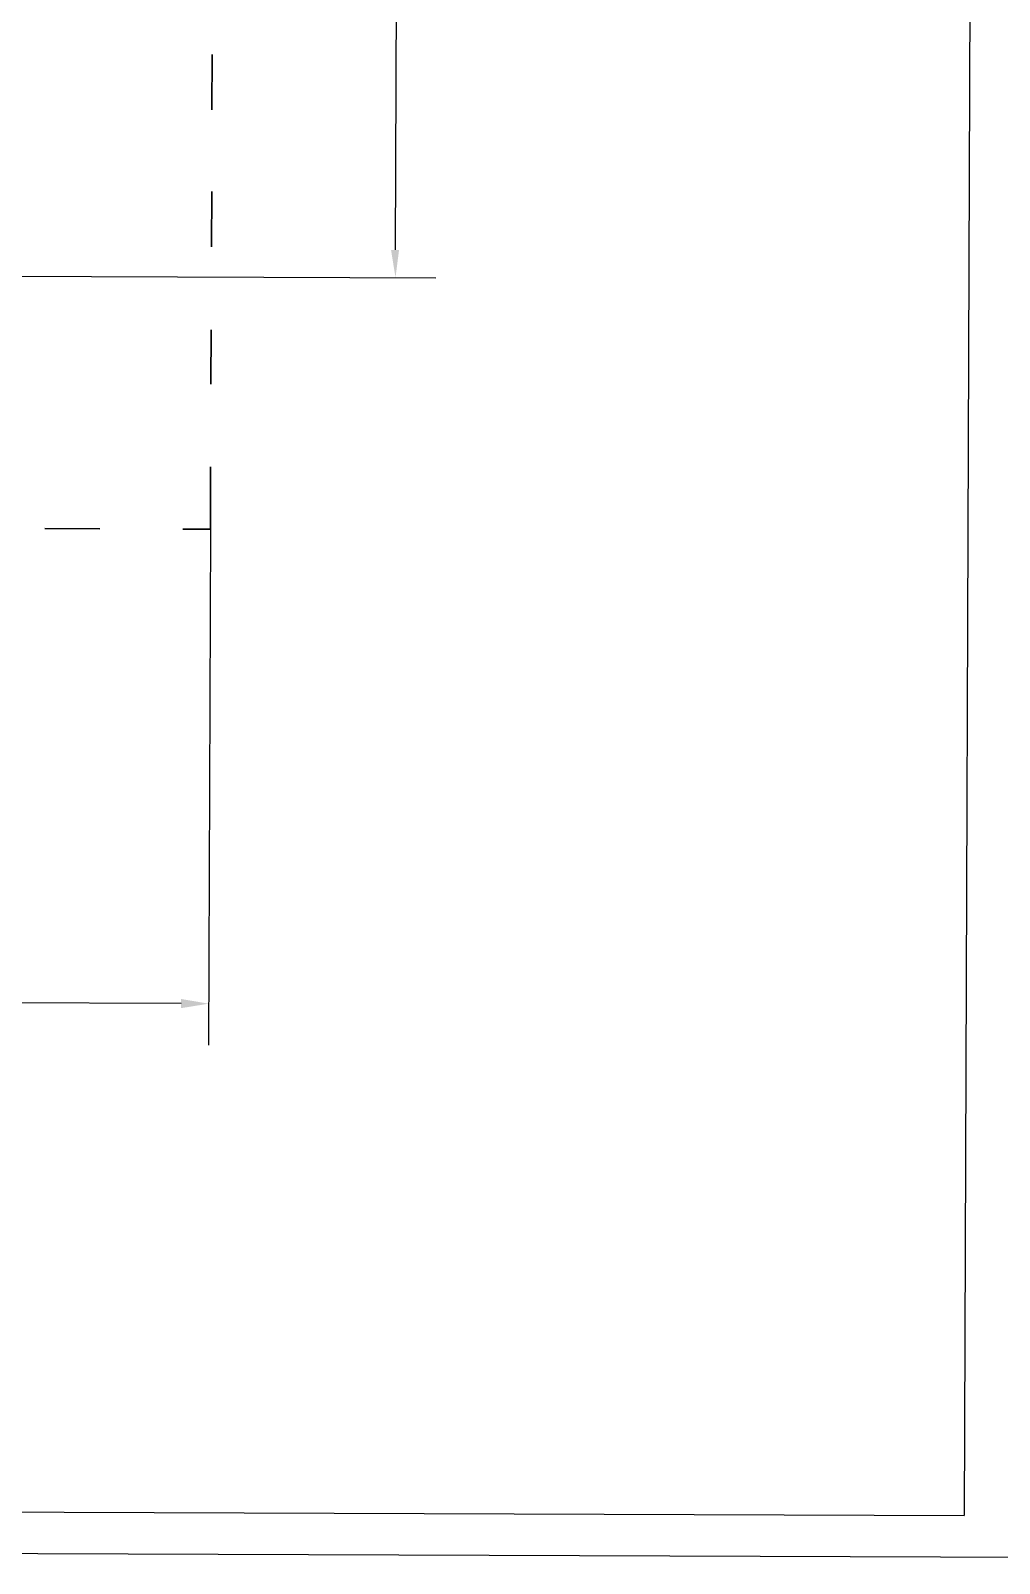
# Model space of a CAD drawing. Header units: millimetres. Extents: x -125 to 146, y -26 to 163.
# Drawn here: x 54.6 to 90.2, y -26.5 to 29.9 of the extents above; entities that cross this region are included whole.
import ezdxf
from ezdxf.xclip import XClip

# ---------------------------------------------------------------- set-up
doc = ezdxf.new("R2010")
doc.units = ezdxf.units.MM
doc.header["$MEASUREMENT"] = 0
doc.header["$XCLIPFRAME"] = 0
doc.layers.get('0').update_dxf_attribs({"color": 255, "linetype": 'CONTINUOUS'})

# ---------------------------------------------------------------- blocks, each defined once
blk = doc.blocks.new('MF3276_2')
at = {"color": 7, "linetype": 'Continuous', "lineweight": 25, "true_color": 0x000007}
blk.add_lwpolyline([(11.099, 269.319), (11.099, -7.784), (199.197, -7.784), (199.197, 269.319)], close=True, dxfattribs=at)

msp = doc.modelspace()

# ---------------------------------------------------------------- hatches: boundary and pattern name
at = {"true_color": 0x000007}
for points in [[(67.834, 21.858), (68.13, 21.857), (67.999, 20.838)], [(60.104, -5.721), (60.102, -6.059), (61.119, -5.894)]]:
    msp.add_hatch(color=7, dxfattribs=at).paths.add_polyline_path(points)

# ---------------------------------------------------------------- linework, layer by layer
at = {"color": 7, "linetype": 'Continuous', "lineweight": 25, "true_color": 0x000007}
for p, q in [((89.624, 160.306), (88.939, -24.737)), ((68.003, 21.857), (68.056, 36.144)), ((53.632, 20.892), (69.483, 20.833)), ((61.184, 11.577), (61.113, -7.42)), ((60.103, -5.89), (-13.773, -5.617))]:
    msp.add_line(p, q, dxfattribs=at)
at = {"color": 30, "linetype": 'Continuous', "lineweight": 30, "true_color": 0x00001e}
for p, q in [((61.241, 27.012), (61.248, 29.047)), ((61.222, 21.967), (61.23, 24.001)), ((61.203, 16.919), (61.211, 18.914)), ((55.08, 11.599), (57.114, 11.592))]:
    msp.add_line(p, q, dxfattribs=at)
at = {"color": 7, "linetype": 'Continuous', "lineweight": 25, "true_color": 0x000007}
msp.add_lwpolyline([(89.624, 160.306), (-122.507, 161.09), (-123.192, -23.953), (88.939, -24.737)], dxfattribs=at)
at = {"color": 30, "linetype": 'Continuous', "lineweight": 30, "true_color": 0x00001e}
msp.add_lwpolyline([(60.168, 11.58), (61.184, 11.577), (61.192, 13.868)], dxfattribs=at)

# ---------------------------------------------------------------- block references
at = {"color": 7, "true_color": 0xffffff}
ref = msp.add_blockref('MF3276_2', (144.555, -37.569), dxfattribs=dict(at, rotation=89.78812348408282))
XClip(ref).set_block_clipping_path([(10.921999677, 269.4940003633), (199.4323359172, 269.4940003633), (199.4314651163, -0.2354814323), (10.921999677, 0)])

doc.saveas('drawing.dxf')
